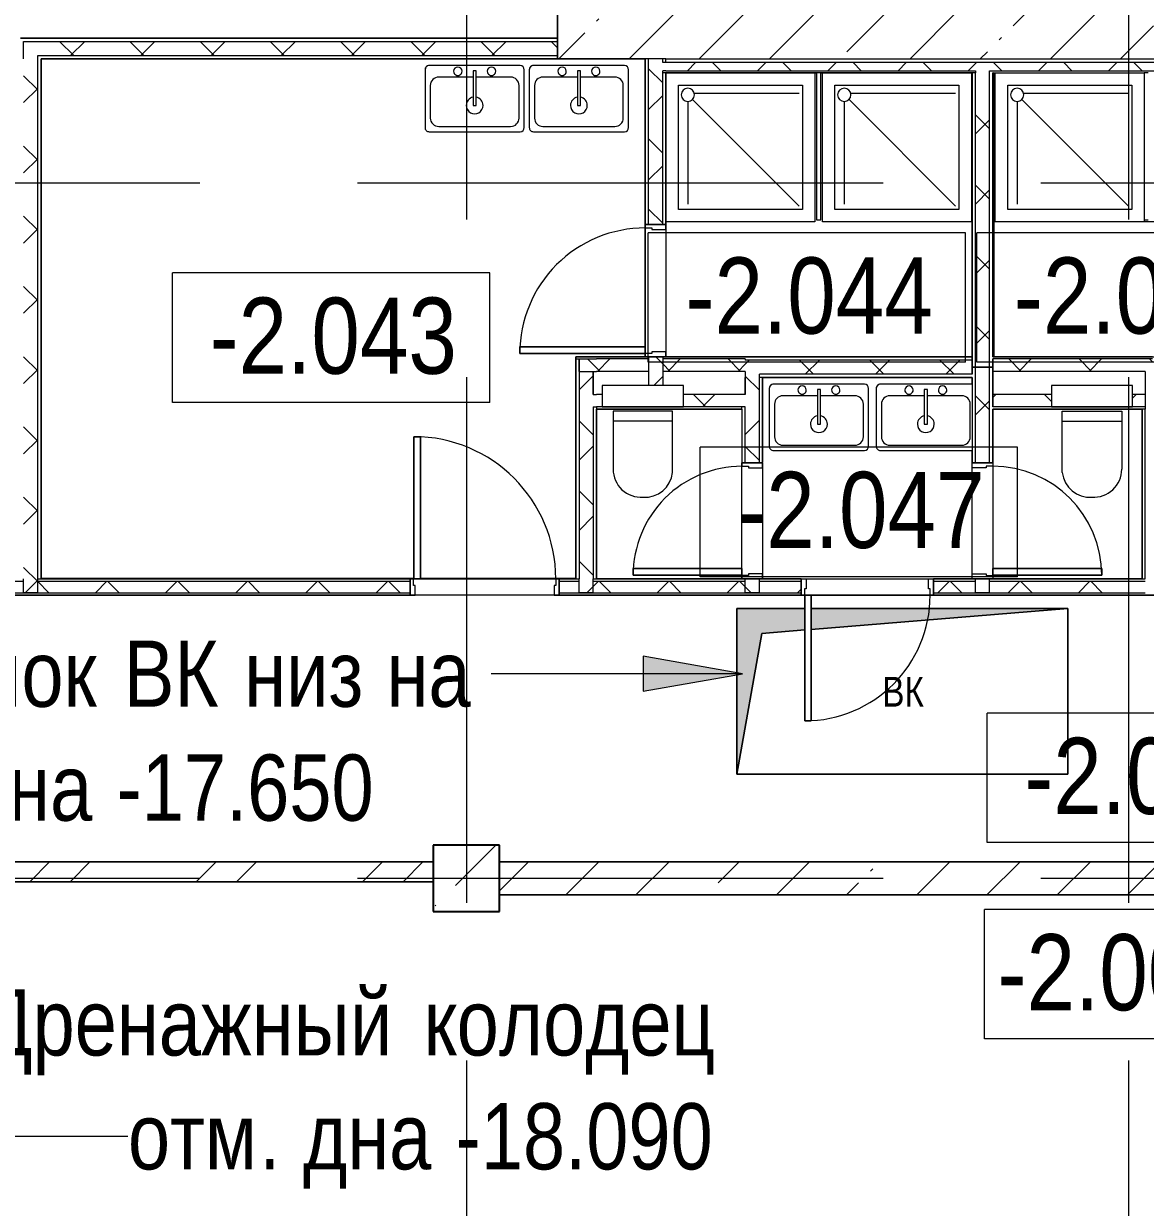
# Model space of a CAD drawing. Header units: millimetres. Extents: x 48966 to 155647, y -43515 to 30475.
# Drawn here: x 79257 to 86034, y -26270 to -19120 of the extents above; entities that cross this region are included whole.
import ezdxf

# ---------------------------------------------------------------- set-up
doc = ezdxf.new("R2010")
doc.units = ezdxf.units.MM
doc.linetypes.add('Осевые', pattern=[6350, 1270, -952.5, 3175, -952.5])
for name, color, linetype, lineweight in [('Двери', 7, 'Continuous', 9), ('Каркас_Импост', 7, 'Continuous', 9), ('Колонны', 7, 'Continuous', 9), ('Колонны-1', 7, 'Continuous', 25), ('Марки помещений', 7, 'Continuous', 9), ('Обобщенные модели', 7, 'Continuous', 9), ('Общие ребра', 7, 'Continuous', 9), ('Оси-2', 7, 'Осевые', 9), ('Панель', 7, 'Continuous', 9), ('Перекрытия', 7, 'Continuous', 9), ('Сантехнические приборы', 7, 'Continuous', 9), ('Стены', 7, 'Continuous', 9), ('Стены-1', 7, 'Continuous', 18), ('Текстовые примечания', 7, 'Continuous', 9), ('Типовые аннотации', 7, 'Continuous', 9), ('Штриховка разреза-2', 7, 'Continuous', 9), ('Элементы узлов', 7, 'Continuous', 9), ('Элементы узлов-1', 7, 'Continuous', 5)]:
    doc.layers.add(name, color=color, linetype=linetype, lineweight=lineweight)
doc.layers.add('Перекрытия-1', color=7, linetype='Continuous', lineweight=9, true_color=0xffffff)
doc.styles.add('Arial', font='Arial.ttf', dxfattribs={"width": 0.8, "height": 180})
doc.styles.add('Arial Narrow_1', font='Arial Narrow.ttf', dxfattribs={"height": 400})
doc.styles.add('Arial Narrow_2', font='Arial Narrow.ttf', dxfattribs={"height": 460})
pattern_1 = [(45, (0, 0), (-212.132, 212.132), []), (135, (0, 0), (-212.132, -212.132), [])]
pattern_2 = [(45, (0, 0), (-424.264, 424.264), [600, -100, 20, -100]), (45, (0, 424), (-424.264, 424.264), [])]

# ---------------------------------------------------------------- blocks, each defined once
blk = doc.blocks.new('Колона монолитная3 - Колона монолитная-460496-План -2-го этажа на отм_ -16_650')
at = {"layer": 'Колонны'}
h = blk.add_hatch(dxfattribs=at)
h.set_pattern_fill('FP_1', color=256, style=0, pattern_type=2)
h.set_pattern_definition([(45, (0, 0), (-493.914, 493.914), []), (45, (493.9, 0), (-493.914, 493.914), [873.125, -174.625, 6.706, -167.919])])
h.paths.add_polyline_path([(82131.6, -24482.9), (82131.6, -24082.9), (81731.6, -24082.9), (81731.6, -24482.9)], flags=0)
at = {"layer": 'Колонны-1'}
for p, q in [((82131.6, -24082.9), (81731.6, -24082.9)), ((81731.6, -24082.9), (81731.6, -24482.9)), ((82131.6, -24482.9), (82131.6, -24082.9)), ((81731.6, -24482.9), (82131.6, -24482.9))]:
    blk.add_line(p, q, dxfattribs=at)
blk = doc.blocks.new('Дверь - Однопольная - ДВ4_21х9-6240619-План -2-го этажа на отм_ -16_650')
at = {"layer": 'Двери'}
for p, q in [((-389, 908), (-429, 908)), ((-429, 908), (-429, 50)), ((-389, 50), (-389, 908)), ((-429, 50), (-389, 50))]:
    blk.add_line(p, q, dxfattribs=at)
blk.add_arc((-429, 50), 858, 360, 90, dxfattribs=at)
at = {"layer": 'Каркас_Импост'}
for p, q in [((-430, 50), (-450, 50)), ((-450, 50), (-450, -50)), ((-430, 10), (-430, 50)), ((-420, 10), (-430, 10)), ((-420, -50), (-420, 10)), ((430, 10), (420, 10)), ((420, 10), (420, -50)), ((450, 50), (430, 50)), ((430, 50), (430, 10)), ((450, -50), (450, 50)), ((-450, -50), (-420, -50)), ((420, -50), (450, -50))]:
    blk.add_line(p, q, dxfattribs=at)
at = {"layer": 'Панель'}
for p, q in [((-429, 908), (-389, 908)), ((-429, 50), (-429, 908)), ((-389, 908), (-389, 50)), ((-389, 50), (-429, 50))]:
    blk.add_line(p, q, dxfattribs=at)
blk = doc.blocks.new('Дверь - Однопольная - ДВ4__21х8-7159342-План -2-го этажа на отм_ -16_650')
at = {"layer": 'Двери'}
for p, q in [((-379, -50), (-339, -50)), ((-379, -808), (-379, -50)), ((-339, -50), (-339, -808)), ((-339, -808), (-379, -808))]:
    blk.add_line(p, q, dxfattribs=at)
blk.add_arc((-379, -50), 758, 270, 0, dxfattribs=at)
at = {"layer": 'Каркас_Импост'}
for p, q in [((-400, 50), (-370, 50)), ((-400, -50), (-400, 50)), ((-370, 50), (-370, -10)), ((370, 50), (400, 50)), ((370, -10), (370, 50)), ((400, 50), (400, -50)), ((-380, -50), (-400, -50)), ((-380, -10), (-380, -50)), ((-370, -10), (-380, -10)), ((380, -10), (370, -10)), ((380, -50), (380, -10)), ((400, -50), (380, -50))]:
    blk.add_line(p, q, dxfattribs=at)
at = {"layer": 'Панель'}
for p, q in [((-339, -50), (-379, -50)), ((-379, -50), (-379, -808)), ((-339, -808), (-339, -50)), ((-379, -808), (-339, -808))]:
    blk.add_line(p, q, dxfattribs=at)
blk = doc.blocks.new('Дверь - Однопольная_002 - ДВ6__21х7-6269506-План -2-го этажа на отм_ -16_650')
at = {"layer": 'Двери'}
for p, q in [((-329, -62.5), (-289, -62.5)), ((-329, -720.5), (-329, -62.5)), ((-289, -62.5), (-289, -720.5)), ((-289, -720.5), (-329, -720.5))]:
    blk.add_line(p, q, dxfattribs=at)
blk.add_arc((-329, -62.5), 658, 270, 0, dxfattribs=at)
at = {"layer": 'Каркас_Импост'}
for p, q in [((-350, 62.5), (-320, 62.5)), ((-350, -62.5), (-350, 62.5)), ((-320, 62.5), (-320, -22.5)), ((320, 62.5), (350, 62.5)), ((320, -22.5), (320, 62.5)), ((350, 62.5), (350, -62.5)), ((-330, -62.5), (-350, -62.5)), ((-330, -22.5), (-330, -62.5)), ((-320, -22.5), (-330, -22.5)), ((330, -22.5), (320, -22.5)), ((330, -62.5), (330, -22.5)), ((350, -62.5), (330, -62.5))]:
    blk.add_line(p, q, dxfattribs=at)
at = {"layer": 'Панель'}
for p, q in [((-289, -62.5), (-329, -62.5)), ((-329, -62.5), (-329, -720.5)), ((-289, -720.5), (-289, -62.5)), ((-329, -720.5), (-289, -720.5))]:
    blk.add_line(p, q, dxfattribs=at)
blk = doc.blocks.new('Дверь - Однопольная_002 - ДВ5_21х8-6269765-План -2-го этажа на отм_ -16_650')
at = {"layer": 'Двери'}
for p, q in [((-339, 820.5), (-379, 820.5)), ((-379, 820.5), (-379, 62.5)), ((-339, 62.5), (-339, 820.5)), ((-379, 62.5), (-339, 62.5))]:
    blk.add_line(p, q, dxfattribs=at)
blk.add_arc((-379, 62.5), 758, 360, 90, dxfattribs=at)
at = {"layer": 'Каркас_Импост'}
for p, q in [((-380, 62.5), (-400, 62.5)), ((-400, 62.5), (-400, -62.5)), ((-380, 22.5), (-380, 62.5)), ((-370, 22.5), (-380, 22.5)), ((-370, -62.5), (-370, 22.5)), ((380, 22.5), (370, 22.5)), ((370, 22.5), (370, -62.5)), ((400, 62.5), (380, 62.5)), ((380, 62.5), (380, 22.5)), ((400, -62.5), (400, 62.5)), ((-400, -62.5), (-370, -62.5)), ((370, -62.5), (400, -62.5))]:
    blk.add_line(p, q, dxfattribs=at)
at = {"layer": 'Панель'}
for p, q in [((-379, 820.5), (-339, 820.5)), ((-379, 62.5), (-379, 820.5)), ((-339, 820.5), (-339, 62.5)), ((-339, 62.5), (-379, 62.5))]:
    blk.add_line(p, q, dxfattribs=at)
blk = doc.blocks.new('170_ОтверстиеПрямоугольноеВертикальное - 170_ОтверстиеПрямоугольноеВертикальное-5689112-План -2-го этажа на отм_ -16_650')
at = {"layer": 'Обобщенные модели'}
for p, q in [((-1000, -500), (-1000, 500)), ((-1000, 500), (-591, 500)), ((-551, 500), (1000, 500)), ((1000, 500), (1000, -500)), ((1000, -500), (-1000, -500))]:
    blk.add_line(p, q, dxfattribs=at)
blk = doc.blocks.new('Унитаз_встраиваемый - Обычный _ Vitra 748-4800 _каркасные_-4815711-План -2-го этажа на отм_ -16_650')
at = {"layer": 'Сантехнические приборы'}
for p, q in [((-180, 371.5), (-180, 0)), ((179.4, 0), (179.4, 351)), ((-180, 60), (179.4, 60)), ((245, -25), (-245, -25)), ((-245, -25), (-245, -155)), ((-180, 0), (179.4, 0)), ((245, -155), (245, -25)), ((-245, -155), (245, -155))]:
    blk.add_line(p, q, dxfattribs=at)
for centre, start, end in [((-11.8, 351), 86.33454, 173.05975), ((9.9, 351), 360, 93.66546)]:
    blk.add_arc(centre, 169.5, start, end, dxfattribs=at)
blk = doc.blocks.new('Унитаз_встраиваемый - Обычный _ Vitra 748-4800 _каркасные_-5137914-План -2-го этажа на отм_ -16_650')
at = {"layer": 'Сантехнические приборы'}
for p, q in [((245, 155), (-245, 155)), ((-245, 155), (-245, 25)), ((245, 25), (245, 155)), ((-245, 25), (245, 25)), ((-180, -371.5), (-180, 0)), ((-180, 0), (179.4, 0)), ((179.4, 0), (179.4, -351)), ((-180, -60), (179.4, -60))]:
    blk.add_line(p, q, dxfattribs=at)
for centre, start, end in [((9.9, -351), 266.33454, 0), ((-11.8, -351), 186.94025, 273.66546)]:
    blk.add_arc(centre, 169.5, start, end, dxfattribs=at)
blk = doc.blocks.new('Душевая кабинка-2D - Душевая кабинка-2D-V3-План -2-го этажа на отм_ -16_650')
at = {"layer": 'Сантехнические приборы'}
for p, q in [((0, 0), (0, 900)), ((0, 900), (900, 900)), ((75, 75), (75, 825)), ((75, 825), (825, 825)), ((825, 825), (825, 75)), ((132.1, 726.7), (132.1, 106.7)), ((161, 739), (804.7, 95.3)), ((804.7, 775.8), (171, 775.8)), ((825, 75), (75, 75)), ((900, 0), (0, 0)), ((900, 11), (900, 0))]:
    blk.add_line(p, q, dxfattribs=at)
for start, end in [(360, 180), (180, 360)]:
    blk.add_arc((132.1, 766.7), 40, start, end, dxfattribs=at)
blk = doc.blocks.new('Душевая кабинка-2D - Душевая кабинка-2D-4827690-План -2-го этажа на отм_ -16_650')
at = {"layer": 'Сантехнические приборы'}
for p, q in [((0, 0), (0, 900)), ((0, 900), (900, 900)), ((900, 900), (900, 0)), ((75, 75), (75, 825)), ((75, 825), (825, 825)), ((825, 825), (825, 75)), ((132.1, 726.7), (132.1, 106.7)), ((161, 739), (804.7, 95.3)), ((804.7, 775.8), (171, 775.8)), ((825, 75), (75, 75)), ((900, 0), (0, 0))]:
    blk.add_line(p, q, dxfattribs=at)
for start, end in [(360, 180), (180, 360)]:
    blk.add_arc((132.1, 766.7), 40, start, end, dxfattribs=at)
blk = doc.blocks.new('Раковина-Одиночная-2D - 600 x 400 мм-4830835-План -2-го этажа на отм_ -16_650')
at = {"layer": 'Сантехнические приборы'}
for p, q in [((606.3, 502.5), (57.1, 502.5)), ((606.3, 502.5), (57.1, 502.5)), ((31.7, 477.1), (31.7, 127.9)), ((31.7, 477.1), (31.7, 127.9)), ((549.1, 470.8), (114.2, 470.8)), ((631.7, 127.9), (631.7, 477.1)), ((631.7, 127.9), (631.7, 477.1)), ((63.4, 420), (63.4, 223.2)), ((599.9, 223.2), (599.9, 420)), ((341.2, 343.8), (322.2, 343.8)), ((322.2, 343.8), (322.2, 134.3)), ((341.2, 134.3), (341.2, 343.8)), ((114.2, 172.4), (322.2, 172.4)), ((341.2, 172.4), (549.1, 172.4)), ((57.1, 102.5), (606.3, 102.5)), ((57.1, 102.5), (606.3, 102.5)), ((322.2, 134.3), (341.2, 134.3)), ((131.8, 62.5), (691.8, 62.5))]:
    blk.add_line(p, q, dxfattribs=at)
for centre, radius, start, end in [((57.1, 477.1), 25.4, 90, 103.52968), ((57.1, 477.1), 25.4, 90, 102.32126), ((606.3, 477.1), 25.4, 360, 90), ((606.3, 477.1), 25.4, 360, 90), ((114.2, 420), 50.8, 90, 180), ((549.1, 420), 50.8, 360, 90), ((331.7, 343.8), 50.8, 360, 180), ((331.7, 343.8), 50.8, 180, 259.19308), ((331.7, 343.8), 50.8, 280.80692, 0), ((114.2, 223.2), 50.8, 180, 270), ((549.1, 223.2), 50.8, 270, 0), ((230.1, 137.5), 25.4, 360, 180), ((433.3, 137.5), 25.4, 360, 180), ((57.1, 127.9), 25.4, 256.47032, 270), ((57.1, 127.9), 25.4, 257.67874, 270), ((230.1, 137.5), 25.4, 180, 360), ((433.3, 137.5), 25.4, 180, 0), ((606.3, 127.9), 25.4, 270, 360), ((606.3, 127.9), 25.4, 270, 0)]:
    blk.add_arc(centre, radius, start, end, dxfattribs=at)
blk = doc.blocks.new('Раковина-Одиночная-2D - 600 x 400 мм-V4-План -2-го этажа на отм_ -16_650')
at = {"layer": 'Сантехнические приборы'}
for p, q in [((606.3, 502.5), (57.1, 502.5)), ((606.3, 502.5), (57.1, 502.5)), ((31.7, 477.1), (31.7, 127.9)), ((31.7, 477.1), (31.7, 127.9)), ((549.1, 470.8), (114.2, 470.8)), ((631.7, 127.9), (631.7, 477.1)), ((631.7, 127.9), (631.7, 477.1)), ((63.4, 420), (63.4, 223.2)), ((599.9, 223.2), (599.9, 420)), ((341.2, 343.8), (322.2, 343.8)), ((322.2, 343.8), (322.2, 134.3)), ((341.2, 134.3), (341.2, 343.8)), ((114.2, 172.4), (322.2, 172.4)), ((341.2, 172.4), (549.1, 172.4)), ((57.1, 102.5), (606.3, 102.5)), ((57.1, 102.5), (606.3, 102.5)), ((322.2, 134.3), (341.2, 134.3)), ((131.8, 62.5), (691.8, 62.5))]:
    blk.add_line(p, q, dxfattribs=at)
for centre, radius, start, end in [((57.1, 477.1), 25.4, 90, 180), ((57.1, 477.1), 25.4, 90, 180), ((606.3, 477.1), 25.4, 360, 90), ((606.3, 477.1), 25.4, 360, 90), ((114.2, 420), 50.8, 90, 180), ((549.1, 420), 50.8, 360, 90), ((331.7, 343.8), 50.8, 360, 180), ((331.7, 343.8), 50.8, 180, 259.19308), ((331.7, 343.8), 50.8, 280.80692, 0), ((114.2, 223.2), 50.8, 180, 270), ((549.1, 223.2), 50.8, 270, 0), ((230.1, 137.5), 25.4, 360, 180), ((433.3, 137.5), 25.4, 360, 180), ((57.1, 127.9), 25.4, 180, 270), ((57.1, 127.9), 25.4, 180, 270), ((230.1, 137.5), 25.4, 180, 360), ((433.3, 137.5), 25.4, 180, 0), ((606.3, 127.9), 25.4, 270, 360), ((606.3, 127.9), 25.4, 270, 0)]:
    blk.add_arc(centre, radius, start, end, dxfattribs=at)
blk = doc.blocks.new('Дверь - Однопольная_002 - ДВ6_21х7-6269590-План -2-го этажа на отм_ -16_650')
at = {"layer": 'Двери'}
for p, q in [((-289, 720.5), (-329, 720.5)), ((-329, 720.5), (-329, 62.5)), ((-289, 62.5), (-289, 720.5)), ((-329, 62.5), (-289, 62.5))]:
    blk.add_line(p, q, dxfattribs=at)
blk.add_arc((-329, 62.5), 658, 360, 90, dxfattribs=at)
at = {"layer": 'Каркас_Импост'}
for p, q in [((-330, 62.5), (-350, 62.5)), ((-350, 62.5), (-350, -62.5)), ((-330, 22.5), (-330, 62.5)), ((-320, 22.5), (-330, 22.5)), ((-320, -62.5), (-320, 22.5)), ((330, 22.5), (320, 22.5)), ((320, 22.5), (320, -62.5)), ((350, 62.5), (330, 62.5)), ((330, 62.5), (330, 22.5)), ((350, -62.5), (350, 62.5)), ((-350, -62.5), (-320, -62.5)), ((320, -62.5), (350, -62.5))]:
    blk.add_line(p, q, dxfattribs=at)
at = {"layer": 'Панель'}
for p, q in [((-329, 720.5), (-289, 720.5)), ((-329, 62.5), (-329, 720.5)), ((-289, 720.5), (-289, 62.5)), ((-289, 62.5), (-329, 62.5))]:
    blk.add_line(p, q, dxfattribs=at)
blk = doc.blocks.new('Марка помещения_Р - Марка помещения-4575829-План -2-го этажа на отм_ -16_650')
at = {"layer": 'Марки помещений'}
for p, q in [((-4.79375, -1.95625), (-4.79375, 1.95625)), ((4.79375, 1.95625), (-4.79375, 1.95625)), ((4.79375, -1.95625), (4.79375, 1.95625)), ((4.79375, -1.95625), (-4.79375, -1.95625))]:
    blk.add_line(p, q, dxfattribs=at)

msp = doc.modelspace()

# ---------------------------------------------------------------- hatches: boundary and pattern name
at = {"layer": 'Текстовые примечания'}
msp.add_hatch(color=256, dxfattribs=at).paths.add_polyline_path([(83599.9, -23046.3), (82999.9, -22940.6), (82999.9, -23152.1)], flags=0)
at = {"layer": 'Штриховка разреза-2'}
h = msp.add_hatch(dxfattribs=at)
h.set_pattern_fill('FP_57', color=256, style=0, pattern_type=2)
h.set_pattern_definition(pattern_2)
h.paths.add_polyline_path([(91359.6, -19332.9), (91781.6, -19332.9), (91781.6, -19032.9), (82481.6, -19032.9), (82481.6, -19332.9), (90513.1, -19332.9)], flags=0)
h = msp.add_hatch(dxfattribs=at)
h.set_pattern_fill('FP_53', color=256, style=0, pattern_type=2)
h.set_pattern_definition(pattern_1)
h.paths.add_polyline_path([(82481.6, -19312.9), (82481.6, -19227.9), (79256.6, -19227.9), (79256.6, -19312.9), (82470.6, -19312.9)], flags=0)
h = msp.add_hatch(dxfattribs=at)
h.set_pattern_fill('FP_53', color=256, style=0, pattern_type=2)
h.set_pattern_definition(pattern_1)
h.paths.add_polyline_path([(79256.6, -22557.9), (79341.6, -22557.9), (79341.6, -19312.9), (79256.6, -19312.9), (79256.6, -22487.9)], flags=0)
h = msp.add_hatch(dxfattribs=at)
h.set_pattern_fill('FP_53', color=256, style=0, pattern_type=2)
h.set_pattern_definition(pattern_1)
h.paths.add_polyline_path([(83117.6, -21305.4), (83117.6, -21132.9), (83032.6, -21132.9), (83032.6, -21305.4), (83066, -21305.4)], flags=0)
h.paths.add_polyline_path([(83117.6, -20332.9), (83117.6, -19332.9), (83032.6, -19332.9), (83032.6, -20332.9)], flags=0)
h = msp.add_hatch(dxfattribs=at)
h.set_pattern_fill('FP_53', color=256, style=0, pattern_type=2)
h.set_pattern_definition(pattern_1)
h.paths.add_polyline_path([(84587.1, -19405.1), (86961.4, -19405.1), (86961.4, -19355.1), (83117.6, -19355.1), (83117.6, -19405.1), (83740.5, -19405.1)], flags=0)
h = msp.add_hatch(dxfattribs=at)
h.set_pattern_fill('FP_53', color=256, style=0, pattern_type=2)
h.set_pattern_definition(pattern_1)
h.paths.add_polyline_path([(85010.3, -21195.4), (85092.6, -21195.4), (85092.6, -19405.1), (85007.6, -19405.1), (85007.6, -21195.4)], flags=0)
h = msp.add_hatch(dxfattribs=at)
h.set_pattern_fill('FP_53', color=256, style=0, pattern_type=2)
h.set_pattern_definition(pattern_1)
h.paths.add_polyline_path([(78661, -21022.3), (79256.6, -21022.3), (79256.6, -20937.3), (77542.1, -20937.3), (77542.1, -21022.3), (77627.1, -21022.3)], flags=0)
h = msp.add_hatch(dxfattribs=at)
h.set_pattern_fill('FP_53', color=256, style=0, pattern_type=2)
h.set_pattern_definition(pattern_1)
h.paths.add_polyline_path([(83596.7, -21220.4), (83616.7, -21220.4), (83616.7, -21145.4), (83117.6, -21145.4), (83117.6, -21220.4), (83317.2, -21220.4)], flags=0)
h.paths.add_polyline_path([(82612.6, -21220.4), (83032.6, -21220.4), (83032.6, -21145.4), (82612.6, -21145.4)], flags=0)
h = msp.add_hatch(dxfattribs=at)
h.set_pattern_fill('FP_53', color=256, style=0, pattern_type=2)
h.set_pattern_definition(pattern_1)
h.paths.add_polyline_path([(84987.6, -21237.9), (84987.6, -21152.9), (83616.7, -21152.9), (83616.7, -21237.9), (84587.1, -21237.9)], flags=0)
h = msp.add_hatch(dxfattribs=at)
h.set_pattern_fill('FP_53', color=256, style=0, pattern_type=2)
h.set_pattern_definition(pattern_1)
h.paths.add_polyline_path([(86033.9, -21220.4), (86076.4, -21220.4), (86076.4, -21145.4), (85112.6, -21145.4), (85112.6, -21220.4), (85433.6, -21220.4)], flags=0)
h = msp.add_hatch(dxfattribs=at)
h.set_pattern_fill('FP_53', color=256, style=0, pattern_type=2)
h.set_pattern_definition(pattern_1)
h.paths.add_polyline_path([(82612.6, -22557.9), (82697.6, -22557.9), (82697.6, -21220.4), (82612.6, -21220.4), (82612.6, -22487.9)], flags=0)
h = msp.add_hatch(dxfattribs=at)
h.set_pattern_fill('FP_53', color=256, style=0, pattern_type=2)
h.set_pattern_definition(pattern_1)
h.paths.add_polyline_path([(85007.6, -22557.9), (85092.6, -22557.9), (85092.6, -22472.9), (85007.6, -22472.9), (85007.6, -22487.9)], flags=0)
h.paths.add_polyline_path([(85007.6, -21772.9), (85092.6, -21772.9), (85092.6, -21195.4), (85007.6, -21195.4), (85007.6, -21611.8)], flags=0)
h = msp.add_hatch(dxfattribs=at)
h.set_pattern_fill('FP_53', color=256, style=0, pattern_type=2)
h.set_pattern_definition(pattern_1)
h.paths.add_polyline_path([(83616.7, -22557.9), (83701.7, -22557.9), (83701.7, -22472.9), (83616.7, -22472.9), (83616.7, -22487.9)], flags=0)
h.paths.add_polyline_path([(83701.7, -21772.9), (83701.7, -21237.9), (83616.7, -21237.9), (83616.7, -21772.9)], flags=0)
h = msp.add_hatch(dxfattribs=at)
h.set_pattern_fill('FP_53', color=256, style=0, pattern_type=2)
h.set_pattern_definition(pattern_1)
h.paths.add_polyline_path([(83616.7, -21435.4), (83616.7, -21360.4), (83242.6, -21360.4), (83242.6, -21435.4), (83596.7, -21435.4)], flags=0)
h.paths.add_polyline_path([(82717.6, -21435.4), (82752.6, -21435.4), (82752.6, -21360.4), (82697.6, -21360.4), (82697.6, -21435.4)], flags=0)
h = msp.add_hatch(dxfattribs=at)
h.set_pattern_fill('FP_53', color=256, style=0, pattern_type=2)
h.set_pattern_definition(pattern_1)
h.paths.add_polyline_path([(85433.6, -21435.4), (85466.7, -21435.4), (85466.7, -21360.4), (85112.6, -21360.4), (85112.6, -21435.4)], flags=0)
h.paths.add_polyline_path([(86033.9, -21435.4), (86033.9, -21360.4), (85956.7, -21360.4), (85956.7, -21435.4)], flags=0)
h = msp.add_hatch(dxfattribs=at)
h.set_pattern_fill('FP_53', color=256, style=0, pattern_type=2)
h.set_pattern_definition(pattern_1)
h.paths.add_polyline_path([(93481.6, -22557.9), (93496.6, -22557.9), (93496.6, -22487.9), (92061.6, -22487.9), (92061.6, -22557.9), (92206.2, -22557.9)], flags=0)
h.paths.add_polyline_path([(91359.6, -22557.9), (91976.6, -22557.9), (91976.6, -22487.9), (87060.3, -22487.9), (87060.3, -22557.9), (90513.1, -22557.9)], flags=0)
h.paths.add_polyline_path([(85433.6, -22557.9), (86033.9, -22557.9), (86033.9, -22487.9), (85092.6, -22487.9), (85092.6, -22557.9)], flags=0)
h.paths.add_polyline_path([(83616.7, -22557.9), (83616.7, -22487.9), (82697.6, -22487.9), (82697.6, -22557.9), (82893.9, -22557.9)], flags=0)
h.paths.add_polyline_path([(85007.6, -22557.9), (85007.6, -22487.9), (84754.7, -22487.9), (84754.7, -22557.9)], flags=0)
h.paths.add_polyline_path([(83701.7, -22557.9), (83954.7, -22557.9), (83954.7, -22487.9), (83701.7, -22487.9)], flags=0)
h.paths.add_polyline_path([(86160.3, -22557.9), (86160.3, -22487.9), (86118.9, -22487.9), (86118.9, -22557.9)], flags=0)
h.paths.add_polyline_path([(81592.6, -22557.9), (81592.6, -22487.9), (79341.6, -22487.9), (79341.6, -22557.9), (80354.2, -22557.9)], flags=0)
h.paths.add_polyline_path([(82492.6, -22557.9), (82612.6, -22557.9), (82612.6, -22487.9), (82492.6, -22487.9)], flags=0)
h.paths.add_polyline_path([(78841.9, -22557.9), (79256.6, -22557.9), (79256.6, -22487.9), (78841.9, -22487.9)], flags=0)
h.paths.add_polyline_path([(77627.1, -22557.9), (78041.9, -22557.9), (78041.9, -22487.9), (77627.1, -22487.9)], flags=0)
h.paths.add_polyline_path([(77542.1, -22557.9), (77542.1, -22487.9), (73696.6, -22487.9), (73696.6, -22557.9), (76967.9, -22557.9)], flags=0)
h = msp.add_hatch(dxfattribs=at)
h.set_pattern_fill('FP_54', color=256, style=0, pattern_type=2)
h.set_pattern_definition([(45, (0, 0), (-502.8943, 502.8943), []), (45, (0, 762), (-502.8943, 502.8943), [])])
h.paths.add_polyline_path([(81731.6, -24302.9), (81731.6, -24182.9), (78181.6, -24182.9), (78181.6, -24302.9), (80354.2, -24302.9)], flags=0)
h = msp.add_hatch(dxfattribs=at)
h.set_pattern_fill('FP_57', color=256, style=0, pattern_type=2)
h.set_pattern_definition(pattern_2)
h.paths.add_polyline_path([(86131.6, -24382.9), (86131.6, -24182.9), (82131.6, -24182.9), (82131.6, -24382.9), (85433.6, -24382.9)], flags=0)
at = {"layer": 'Элементы узлов-1'}
h = msp.add_hatch(color=256, dxfattribs=at)
h.paths.add_polyline_path([(83566.6, -23653.4), (83716.6, -22803.4), (83975.7, -22782.4), (83975.7, -22653.4), (83566.6, -22653.4), (83566.6, -23505.4)], flags=0)
h.paths.add_polyline_path([(84015.7, -22779.1), (85566.6, -22653.4), (84015.7, -22653.4)], flags=0)

# ---------------------------------------------------------------- linework, layer by layer
at = {"layer": 'Общие ребра'}
for p, q in [((79256.6, -19227.9), (82481.6, -19227.9)), ((79256.6, -19312.9), (79256.6, -19227.9)), ((82481.6, -19227.9), (82481.6, -19207.9)), ((82481.6, -19207.9), (82481.6, -19227.9)), ((82481.6, -19312.9), (82481.6, -19227.9)), ((82481.6, -19227.9), (82481.6, -19312.9)), ((79256.6, -19332.9), (79256.6, -19312.9)), ((79341.6, -19312.9), (82481.6, -19312.9)), ((79341.6, -19332.9), (79341.6, -19312.9)), ((79341.6, -22472.9), (79341.6, -19332.9)), ((82481.6, -19332.9), (82481.6, -19312.9)), ((82481.6, -19312.9), (82481.6, -19332.9)), ((83032.6, -19332.9), (83012.6, -19332.9)), ((83032.6, -20332.9), (83032.6, -19332.9)), ((83117.6, -19332.9), (83032.6, -19332.9)), ((83137.6, -19332.9), (83117.6, -19332.9)), ((83117.6, -19355.1), (83117.6, -19332.9)), ((83137.6, -19355.1), (83117.6, -19355.1)), ((83117.6, -19417.1), (83117.6, -19405.1)), ((83137.6, -19405.1), (83117.6, -19405.1)), ((83117.6, -19417.1), (83117.6, -19405.1)), ((83117.6, -20332.9), (83117.6, -19417.1)), ((83137.6, -19417.1), (83117.6, -19417.1)), ((83137.6, -19405.1), (85007.6, -19405.1)), ((83137.6, -20332.9), (83137.6, -19424.1)), ((84072.6, -19417.1), (84047.6, -19417.1)), ((85007.6, -19417.1), (84987.6, -19417.1)), ((85007.6, -19405.1), (85007.6, -19417.1)), ((85007.6, -21195.4), (85007.6, -19417.1)), ((85092.6, -19417.1), (85092.6, -19405.1)), ((85092.6, -19405.1), (86961.4, -19405.1)), ((85092.6, -21195.4), (85092.6, -19417.1)), ((85114.6, -19417.1), (85112.6, -19417.1)), ((85112.6, -19417.1), (85112.6, -19419.1)), ((85114.6, -19419.1), (85114.6, -19417.1)), ((85114.6, -19424.1), (85114.6, -19419.1)), ((85114.6, -21130.9), (85114.6, -19424.1)), ((86051.4, -19417.1), (86026.4, -19417.1)), ((82592.6, -21145.4), (82612.6, -21145.4)), ((82612.6, -21145.4), (82612.6, -21220.4)), ((82612.6, -21145.4), (82717.6, -21145.4)), ((82612.6, -21220.4), (82612.6, -21145.4)), ((83032.6, -21145.4), (82717.6, -21145.4)), ((83032.6, -21132.9), (83032.6, -21145.4)), ((83032.6, -21145.4), (83032.6, -21220.4)), ((83117.6, -21132.9), (83117.6, -21145.4)), ((83596.7, -21145.4), (83117.6, -21145.4)), ((83117.6, -21145.4), (83117.6, -21220.4)), ((83616.7, -21145.4), (83596.7, -21145.4)), ((83616.7, -21145.4), (83616.7, -21152.9)), ((84987.6, -21152.9), (83616.7, -21152.9)), ((84987.6, -21132.9), (84987.6, -21152.9)), ((84987.6, -21152.9), (84987.6, -21132.9)), ((84987.6, -21152.9), (84987.6, -21195.4)), ((84987.6, -21195.4), (84987.6, -21152.9)), ((85112.6, -21195.4), (85112.6, -21145.4)), ((86076.4, -21145.4), (85112.6, -21145.4)), ((85112.6, -21145.4), (85112.6, -21195.4)), ((85114.6, -21132.9), (85114.6, -21130.9)), ((82612.6, -21220.4), (82612.6, -22472.9)), ((82612.6, -21220.4), (82697.6, -21220.4)), ((82697.6, -21220.4), (82697.6, -21360.4)), ((82697.6, -21220.4), (82717.6, -21220.4)), ((82697.6, -21360.4), (82697.6, -21220.4)), ((83032.6, -21220.4), (82717.6, -21220.4)), ((83032.6, -21220.4), (83032.6, -21305.4)), ((83596.7, -21220.4), (83117.6, -21220.4)), ((83117.6, -21220.4), (83117.6, -21305.4)), ((83616.7, -21220.4), (83596.7, -21220.4)), ((83616.7, -21220.4), (83616.7, -21237.9)), ((84987.6, -21237.9), (84987.6, -21195.4)), ((84987.6, -21195.4), (84987.6, -21237.9)), ((85007.6, -21772.9), (85007.6, -21195.4)), ((85092.6, -21772.9), (85092.6, -21195.4)), ((85112.6, -21195.4), (85112.6, -21220.4)), ((85112.6, -21220.4), (85112.6, -21195.4)), ((86033.9, -21220.4), (85112.6, -21220.4)), ((85112.6, -21220.4), (85112.6, -21360.4)), ((85112.6, -21360.4), (85112.6, -21220.4)), ((86033.9, -21220.4), (86033.9, -21360.4)), ((83616.7, -21237.9), (83616.7, -21257.9)), ((83616.7, -21257.9), (83616.7, -21360.4)), ((83616.7, -21360.4), (83616.7, -21257.9)), ((84987.6, -21237.9), (83701.7, -21237.9)), ((83701.7, -21257.9), (83701.7, -21237.9)), ((83721.7, -21257.9), (83701.7, -21257.9)), ((83701.7, -21772.9), (83701.7, -21257.9)), ((83721.7, -21772.9), (83721.7, -21259.9)), ((84987.6, -21257.9), (84987.6, -21772.9)), ((82697.6, -21360.4), (82717.6, -21360.4)), ((82752.6, -21360.4), (82717.6, -21360.4)), ((83596.7, -21360.4), (83242.6, -21360.4)), ((83616.7, -21360.4), (83596.7, -21360.4)), ((85466.7, -21360.4), (85112.6, -21360.4)), ((85112.6, -21360.4), (85112.6, -21435.4)), ((85112.6, -21435.4), (85112.6, -21360.4)), ((86033.9, -21360.4), (85956.7, -21360.4)), ((86033.9, -21360.4), (86033.9, -21435.4)), ((82697.6, -21435.4), (82697.6, -22472.9)), ((82697.6, -21435.4), (82717.6, -21435.4)), ((83596.7, -21435.4), (82717.6, -21435.4)), ((82717.6, -21435.4), (82717.6, -21447.9)), ((83596.7, -21447.9), (83596.7, -21435.4)), ((83616.7, -21435.4), (83596.7, -21435.4)), ((83616.7, -21772.9), (83616.7, -21435.4)), ((86033.9, -21435.4), (85112.6, -21435.4)), ((86033.9, -21435.4), (86033.9, -21447.9)), ((83596.7, -21447.9), (83596.7, -21772.9)), ((85112.6, -21772.9), (85112.6, -21449.9)), ((85112.6, -21449.9), (85112.6, -21772.9)), ((86033.9, -21447.9), (86013.9, -21447.9)), ((86033.9, -22472.9), (86033.9, -21447.9)), ((78841.9, -22487.9), (79256.6, -22487.9)), ((79256.6, -22487.9), (79256.6, -22472.9)), ((79256.6, -22557.9), (79256.6, -22487.9)), ((79341.6, -22472.9), (79361.6, -22472.9)), ((79341.6, -22487.9), (79341.6, -22472.9)), ((79341.6, -22487.9), (81592.6, -22487.9)), ((79341.6, -22557.9), (79341.6, -22487.9)), ((82492.6, -22487.9), (82612.6, -22487.9)), ((82592.6, -22472.9), (82612.6, -22472.9)), ((82612.6, -22487.9), (82612.6, -22472.9)), ((82612.6, -22557.9), (82612.6, -22487.9)), ((82697.6, -22472.9), (82717.6, -22472.9)), ((82697.6, -22487.9), (82697.6, -22472.9)), ((82697.6, -22487.9), (83616.7, -22487.9)), ((82697.6, -22557.9), (82697.6, -22487.9)), ((83616.7, -22487.9), (83616.7, -22472.9)), ((83616.7, -22557.9), (83616.7, -22487.9)), ((83701.7, -22487.9), (83701.7, -22472.9)), ((83701.7, -22487.9), (83954.7, -22487.9)), ((83701.7, -22557.9), (83701.7, -22487.9)), ((83954.7, -22472.9), (83721.7, -22472.9)), ((84987.6, -22472.9), (84754.7, -22472.9)), ((84754.7, -22487.9), (85007.6, -22487.9)), ((85007.6, -22487.9), (85007.6, -22472.9)), ((85007.6, -22557.9), (85007.6, -22487.9)), ((85092.6, -22487.9), (85092.6, -22472.9)), ((85092.6, -22487.9), (86033.9, -22487.9)), ((85092.6, -22557.9), (85092.6, -22487.9)), ((86013.9, -22472.9), (86033.9, -22472.9)), ((78841.9, -22557.9), (79256.6, -22557.9)), ((78841.9, -22572.9), (81592.6, -22572.9)), ((79256.6, -22557.9), (79341.6, -22557.9)), ((79341.6, -22557.9), (79256.6, -22557.9)), ((79341.6, -22557.9), (81592.6, -22557.9)), ((82492.6, -22557.9), (82612.6, -22557.9)), ((82492.6, -22572.9), (83954.7, -22572.9)), ((82612.6, -22557.9), (82697.6, -22557.9)), ((82697.6, -22557.9), (82612.6, -22557.9)), ((82697.6, -22557.9), (83616.7, -22557.9)), ((83616.7, -22557.9), (83701.7, -22557.9)), ((83701.7, -22557.9), (83616.7, -22557.9)), ((83701.7, -22557.9), (83954.7, -22557.9)), ((84754.7, -22557.9), (85007.6, -22557.9)), ((84754.7, -22572.9), (86160.3, -22572.9)), ((85007.6, -22557.9), (85092.6, -22557.9)), ((85092.6, -22557.9), (85007.6, -22557.9)), ((85092.6, -22557.9), (86033.9, -22557.9))]:
    msp.add_line(p, q, dxfattribs=at)
at = {"layer": 'Оси-2'}
for p, q in [((81931.6, 25417.1), (81931.6, -41737.8)), ((85931.6, 25417.1), (85931.6, -41737.8)), ((150171.6, -20082.9), (50565.6, -20082.9)), ((150171.6, -24282.9), (50565.6, -24282.9))]:
    msp.add_line(p, q, dxfattribs=at)
at = {"layer": 'Перекрытия'}
for p, q in [((83012.6, -19332.9), (79361.6, -19332.9)), ((79361.6, -19332.9), (79361.6, -22472.9)), ((83012.6, -21132.9), (83012.6, -19332.9)), ((84987.6, -19417.1), (83137.6, -19417.1)), ((83137.6, -19417.1), (83137.6, -20332.9)), ((84987.6, -21132.9), (84987.6, -19417.1)), ((83137.6, -20332.9), (83012.6, -20332.9)), ((83012.6, -20332.9), (83012.6, -21132.9)), ((85112.6, -20317.1), (85112.6, -21132.9)), ((86955.6, -20317.1), (85119.6, -20317.1)), ((82592.6, -22472.9), (82592.6, -21132.9)), ((82592.6, -21132.9), (83012.6, -21132.9)), ((83012.6, -21132.9), (84987.6, -21132.9)), ((85112.6, -21132.9), (86962.6, -21132.9)), ((84987.6, -21257.9), (83721.7, -21257.9)), ((83721.7, -21257.9), (83721.7, -21767.9)), ((84987.6, -21299.3), (84987.6, -21257.9)), ((83596.7, -21447.9), (82717.6, -21447.9)), ((82717.6, -21447.9), (82717.6, -22472.9)), ((86013.9, -21447.9), (85112.6, -21447.9)), ((85112.6, -21447.9), (85112.6, -21772.9)), ((86013.9, -22472.9), (86013.9, -21447.9)), ((84987.6, -21772.9), (84987.6, -21697.2)), ((85112.6, -21772.9), (84987.6, -21772.9)), ((79361.6, -22472.9), (82592.6, -22472.9)), ((82492.6, -22472.9), (81592.6, -22472.9)), ((81592.6, -22472.9), (81592.6, -22572.9)), ((82492.6, -22572.9), (82492.6, -22472.9)), ((82717.6, -22472.9), (83954.7, -22472.9)), ((83954.7, -22472.9), (83954.7, -22572.9)), ((84754.7, -22572.9), (84754.7, -22472.9)), ((84754.7, -22472.9), (86013.9, -22472.9)), ((81592.6, -22572.9), (73681.6, -22572.9)), ((86160.3, -22572.9), (82492.6, -22572.9)), ((83954.7, -22572.9), (84754.7, -22572.9)), ((81731.6, -24182.9), (81731.6, -24082.9)), ((81731.6, -24082.9), (82131.6, -24082.9)), ((82131.6, -24082.9), (82131.6, -24182.9)), ((78181.6, -24182.9), (81731.6, -24182.9)), ((82131.6, -24182.9), (87081.6, -24182.9)), ((81731.6, -24302.9), (78181.6, -24302.9)), ((81731.6, -24482.9), (81731.6, -24302.9)), ((86131.6, -24382.9), (82131.6, -24382.9)), ((82131.6, -24382.9), (82131.6, -24482.9)), ((82131.6, -24482.9), (81731.6, -24482.9))]:
    msp.add_line(p, q, dxfattribs=at)
at = {"layer": 'Перекрытия-1'}
for p, q in [((82481.6, -19207.9), (82481.6, -18807.9)), ((79236.6, -19207.9), (82481.6, -19207.9))]:
    msp.add_line(p, q, dxfattribs=at)
at = {"layer": 'Стены'}
for p, q in [((83012.6, -21132.9), (83012.6, -20332.9)), ((83012.6, -20332.9), (83137.6, -20332.9)), ((83137.6, -20332.9), (83137.6, -21132.9)), ((83012.6, -21132.9), (83137.6, -21132.9)), ((83596.7, -22472.9), (83596.7, -21772.9)), ((83596.7, -21772.9), (83721.7, -21772.9)), ((83721.7, -21772.9), (83721.7, -22472.9)), ((84987.6, -22472.9), (84987.6, -21772.9)), ((84987.6, -21772.9), (85112.6, -21772.9)), ((85112.6, -21772.9), (85112.6, -22472.9)), ((81592.6, -22472.9), (82492.6, -22472.9)), ((81592.6, -22572.9), (81592.6, -22472.9)), ((82492.6, -22472.9), (82492.6, -22572.9)), ((83596.7, -22472.9), (83721.7, -22472.9)), ((83954.7, -22472.9), (84754.7, -22472.9)), ((83954.7, -22572.9), (83954.7, -22472.9)), ((84754.7, -22472.9), (84754.7, -22572.9)), ((85112.6, -22472.9), (84987.6, -22472.9)), ((82492.6, -22572.9), (81592.6, -22572.9)), ((84754.7, -22572.9), (83954.7, -22572.9))]:
    msp.add_line(p, q, dxfattribs=at)
at = {"layer": 'Стены-1'}
for p, q in [((82481.6, -19032.9), (82481.6, -19207.9)), ((82481.6, -19207.9), (79236.6, -19207.9)), ((79361.6, -19332.9), (82481.6, -19332.9)), ((79361.6, -22472.9), (79361.6, -19332.9)), ((82481.6, -19332.9), (83012.6, -19332.9)), ((83012.6, -19332.9), (83010.6, -19332.9)), ((83010.6, -19334.9), (83010.6, -21071.9)), ((83012.6, -19332.9), (83012.6, -20332.9)), ((83012.6, -21130.9), (83012.6, -19332.9)), ((83137.6, -19355.1), (83137.6, -19332.9)), ((83137.6, -19332.9), (86962.6, -19332.9)), ((86961.4, -19355.1), (83137.6, -19355.1)), ((83137.6, -19424.1), (83137.6, -19417.1)), ((83137.6, -19417.1), (84047.6, -19417.1)), ((84047.6, -19417.1), (84047.6, -20306.1)), ((84072.6, -20306.1), (84072.6, -19417.1)), ((84072.6, -19417.1), (84987.6, -19417.1)), ((84987.6, -19417.1), (84987.6, -21132.9)), ((85112.6, -21132.9), (85112.6, -19417.1)), ((85112.6, -19417.1), (86026.4, -19417.1)), ((85112.6, -19424.1), (85112.6, -21132.9)), ((85119.6, -21125.9), (85119.6, -19424.1)), ((86026.4, -19417.1), (86026.4, -20306.1)), ((83012.6, -20332.9), (83137.6, -20332.9)), ((84047.6, -20306.1), (84072.6, -20306.1)), ((86026.4, -20306.1), (86051.4, -20306.1)), ((82717.6, -21132.9), (82592.6, -21132.9)), ((82592.6, -21132.9), (82592.6, -21145.4)), ((82592.6, -21145.4), (82592.6, -22472.9)), ((83596.7, -21132.9), (82717.6, -21132.9)), ((83010.6, -21111.9), (83010.6, -21130.9)), ((84987.6, -21132.9), (83596.7, -21132.9)), ((86076.4, -21132.9), (85112.6, -21132.9)), ((85112.6, -21132.9), (85119.6, -21132.9)), ((84987.6, -21195.4), (85112.6, -21195.4)), ((85112.6, -21195.4), (84987.6, -21195.4)), ((83721.7, -21257.9), (84987.6, -21257.9)), ((83721.7, -21259.9), (83721.7, -21257.9)), ((82717.6, -22472.9), (82717.6, -21447.9)), ((82717.6, -21447.9), (83596.7, -21447.9)), ((85112.6, -21447.9), (86013.9, -21447.9)), ((85112.6, -21449.9), (85112.6, -21447.9)), ((85114.6, -21772.9), (85114.6, -21449.9)), ((86013.9, -21447.9), (86013.9, -22472.9)), ((83596.7, -21772.9), (83721.7, -21772.9)), ((84987.6, -21772.9), (85112.6, -21772.9)), ((85112.6, -21772.9), (85114.6, -21772.9)), ((79361.6, -22470.9), (79361.6, -22472.9)), ((81592.6, -22472.9), (79361.6, -22472.9)), ((79361.6, -22472.9), (82592.6, -22472.9)), ((81613.6, -22470.9), (79363.6, -22470.9)), ((81592.6, -22572.9), (81592.6, -22472.9)), ((82590.6, -22470.9), (81653.6, -22470.9)), ((82592.6, -22472.9), (82492.6, -22472.9)), ((82492.6, -22472.9), (82492.6, -22572.9)), ((82592.6, -22472.9), (82592.6, -22470.9)), ((83721.7, -22472.9), (82717.6, -22472.9)), ((83954.7, -22572.9), (83954.7, -22472.9)), ((84754.7, -22472.9), (84754.7, -22572.9)), ((86013.9, -22472.9), (84987.6, -22472.9)), ((81731.6, -24182.9), (78181.6, -24182.9)), ((81731.6, -24302.9), (81731.6, -24182.9)), ((86131.6, -24182.9), (82131.6, -24182.9)), ((82131.6, -24182.9), (82131.6, -24382.9)), ((78181.6, -24302.9), (81731.6, -24302.9)), ((82131.6, -24382.9), (86131.6, -24382.9))]:
    msp.add_line(p, q, dxfattribs=at)
at = {"layer": 'Текстовые примечания'}
for p, q in [((83599.9, -23046.3), (82999.9, -22940.6)), ((82999.9, -22940.6), (82999.9, -23152.1)), ((82082.2, -23046.3), (82081.8, -23046.3)), ((83599.9, -23046.3), (82082.2, -23046.3)), ((82999.9, -23152.1), (83599.9, -23046.3)), ((78867.9, -25840.3), (79886.6, -25840.3))]:
    msp.add_line(p, q, dxfattribs=at)
at = {"layer": 'Элементы узлов'}
for p, q in [((83975.7, -22653.4), (83566.6, -22653.4)), ((83566.6, -22653.4), (83566.6, -23653.4)), ((85566.6, -22653.4), (84015.7, -22779.1)), ((84015.7, -22779.1), (85566.6, -22653.4)), ((85566.6, -22653.4), (84015.7, -22653.4)), ((85566.6, -23653.4), (85566.6, -22653.4)), ((83716.6, -22803.4), (83566.6, -23653.4)), ((83566.6, -23653.4), (83716.6, -22803.4)), ((83975.7, -22782.4), (83716.6, -22803.4)), ((83716.6, -22803.4), (83975.7, -22782.4)), ((83566.6, -23653.4), (85566.6, -23653.4))]:
    msp.add_line(p, q, dxfattribs=at)

# ---------------------------------------------------------------- block references
at = {"layer": 'Двери', "rotation": 90}
for name, p in [('Дверь - Однопольная_002 - ДВ5_21х8-6269765-План -2-го этажа на отм_ -16_650', (83075.1, -20732.9)), ('Дверь - Однопольная_002 - ДВ6_21х7-6269590-План -2-го этажа на отм_ -16_650', (83659.2, -22122.9)), ('Дверь - Однопольная_002 - ДВ6__21х7-6269506-План -2-го этажа на отм_ -16_650', (85050.1, -22122.9))]:
    msp.add_blockref(name, p, dxfattribs=at)
at = {"layer": 'Двери'}
for name, p in [('Дверь - Однопольная - ДВ4_21х9-6240619-План -2-го этажа на отм_ -16_650', (82042.6, -22522.9)), ('Дверь - Однопольная - ДВ4__21х8-7159342-План -2-го этажа на отм_ -16_650', (84354.7, -22522.9))]:
    msp.add_blockref(name, p, dxfattribs=at)
at = {"layer": 'Колонны'}
msp.add_blockref('Колона монолитная3 - Колона монолитная-460496-План -2-го этажа на отм_ -16_650', (0, 0), dxfattribs=at)
at = {"layer": 'Марки помещений', "xscale": 199.9999999999999, "yscale": 199.9999999999999, "zscale": 199.9999999999999}
for p in [(83989.4, -20774.3), (85973.8, -20774.3), (81114.1, -21016.8), (84302.2, -22069.2), (86036.4, -23675.6), (86019.9, -24861.5)]:
    msp.add_blockref('Марка помещения_Р - Марка помещения-4575829-План -2-го этажа на отм_ -16_650', p, dxfattribs=at)
at = {"layer": 'Сантехнические приборы', "rotation": 180}
for name, p in [('Раковина-Одиночная-2D - 600 x 400 мм-V4-План -2-го этажа на отм_ -16_650', (82313.3, -19270.4)), ('Раковина-Одиночная-2D - 600 x 400 мм-V4-План -2-го этажа на отм_ -16_650', (82943.3, -19270.4)), ('Раковина-Одиночная-2D - 600 x 400 мм-V4-План -2-го этажа на отм_ -16_650', (84393.5, -21195.4)), ('Раковина-Одиночная-2D - 600 x 400 мм-4830835-План -2-го этажа на отм_ -16_650', (85039.3, -21195.4)), ('Унитаз_встраиваемый - Обычный _ Vitra 748-4800 _каркасные_-4815711-План -2-го этажа на отм_ -16_650', (82997.6, -21460.4))]:
    msp.add_blockref(name, p, dxfattribs=at)
at = {"layer": 'Сантехнические приборы'}
for name, p in [('Душевая кабинка-2D - Душевая кабинка-2D-4827690-План -2-го этажа на отм_ -16_650', (83137.6, -20317.1)), ('Душевая кабинка-2D - Душевая кабинка-2D-4827690-План -2-го этажа на отм_ -16_650', (84082.6, -20317.1)), ('Душевая кабинка-2D - Душевая кабинка-2D-V3-План -2-го этажа на отм_ -16_650', (85127.6, -20317.1)), ('Унитаз_встраиваемый - Обычный _ Vitra 748-4800 _каркасные_-5137914-План -2-го этажа на отм_ -16_650', (85711.7, -21460.4))]:
    msp.add_blockref(name, p, dxfattribs=at)
at = {"layer": 'Элементы узлов'}
msp.add_blockref('170_ОтверстиеПрямоугольноеВертикальное - 170_ОтверстиеПрямоугольноеВертикальное-5689112-План -2-го этажа на отм_ -16_650', (84566.6, -23153.4), dxfattribs=at)

# ---------------------------------------------------------------- texts
at = {"layer": 'Марки помещений', "char_height": 460, "width": 1795.78, "attachment_point": 1, "style": 'Arial Narrow_2'}
for s, insert in [('-2.044', (83255.5, -20532.5)), ('-2.045', (85239.9, -20532.5)), ('-2.043', (80380.2, -20774.9)), ('-2.047', (83568.3, -21827.3)), ('-2.036', (85302.5, -23433.7)), ('-2.007', (85141, -24619.6))]:
    msp.add_mtext(s, dxfattribs=dict(at, insert=insert))
at = {"layer": 'Текстовые примечания', "char_height": 400, "attachment_point": 1, "style": 'Arial Narrow_1'}
for s, insert, width in [('Приямок', (77837.8, -22846.3), 2292.826), ('\\fArial Narrow|b0|i0|c204|p34|; ', (79729.6, -22846.3), 160.337), ('ВК', (79861.9, -22846.3), 721.519), ('\\fArial Narrow|b0|i0|c204|p34|; ', (80457.2, -22846.3), 160.337), ('\\fArial Narrow|b0|i0|c204|p34|; ', (81317.1, -22846.3), 160.337), ('\\fArial Narrow|b0|i0|c204|p34|; ', (81965.3, -22846.3), 144.304), ('низ', (80589.5, -22846.3), 881.856), ('на', (81449.4, -22846.3), 625.316), (' -17.650', (79689.9, -23534.3), 2116.455), ('дна', (78896.1, -23534.3), 962.025), ('Дренажный', (79000.2, -24952.4), 3078.48), ('\\fArial Narrow|b0|i0|c204|p34|; ', (81540.2, -24952.4), 160.338), ('колодец', (81672.5, -24952.4), 2196.624), (' -18.090', (81738.7, -25640.3), 2116.455), ('отм', (79886.6, -25640.3), 962.025), ('дна', (80944.9, -25640.3), 962.025), ('. ', (80680.3, -25640.3), 320.675)]:
    msp.add_mtext(s, dxfattribs=dict(at, insert=insert, width=width))
at = {"layer": 'Типовые аннотации', "insert": (84444.4, -23065.4), "char_height": 180, "width": 307.848, "attachment_point": 1, "style": 'Arial'}
msp.add_mtext('ВК', dxfattribs=at)

doc.saveas('drawing.dxf')
